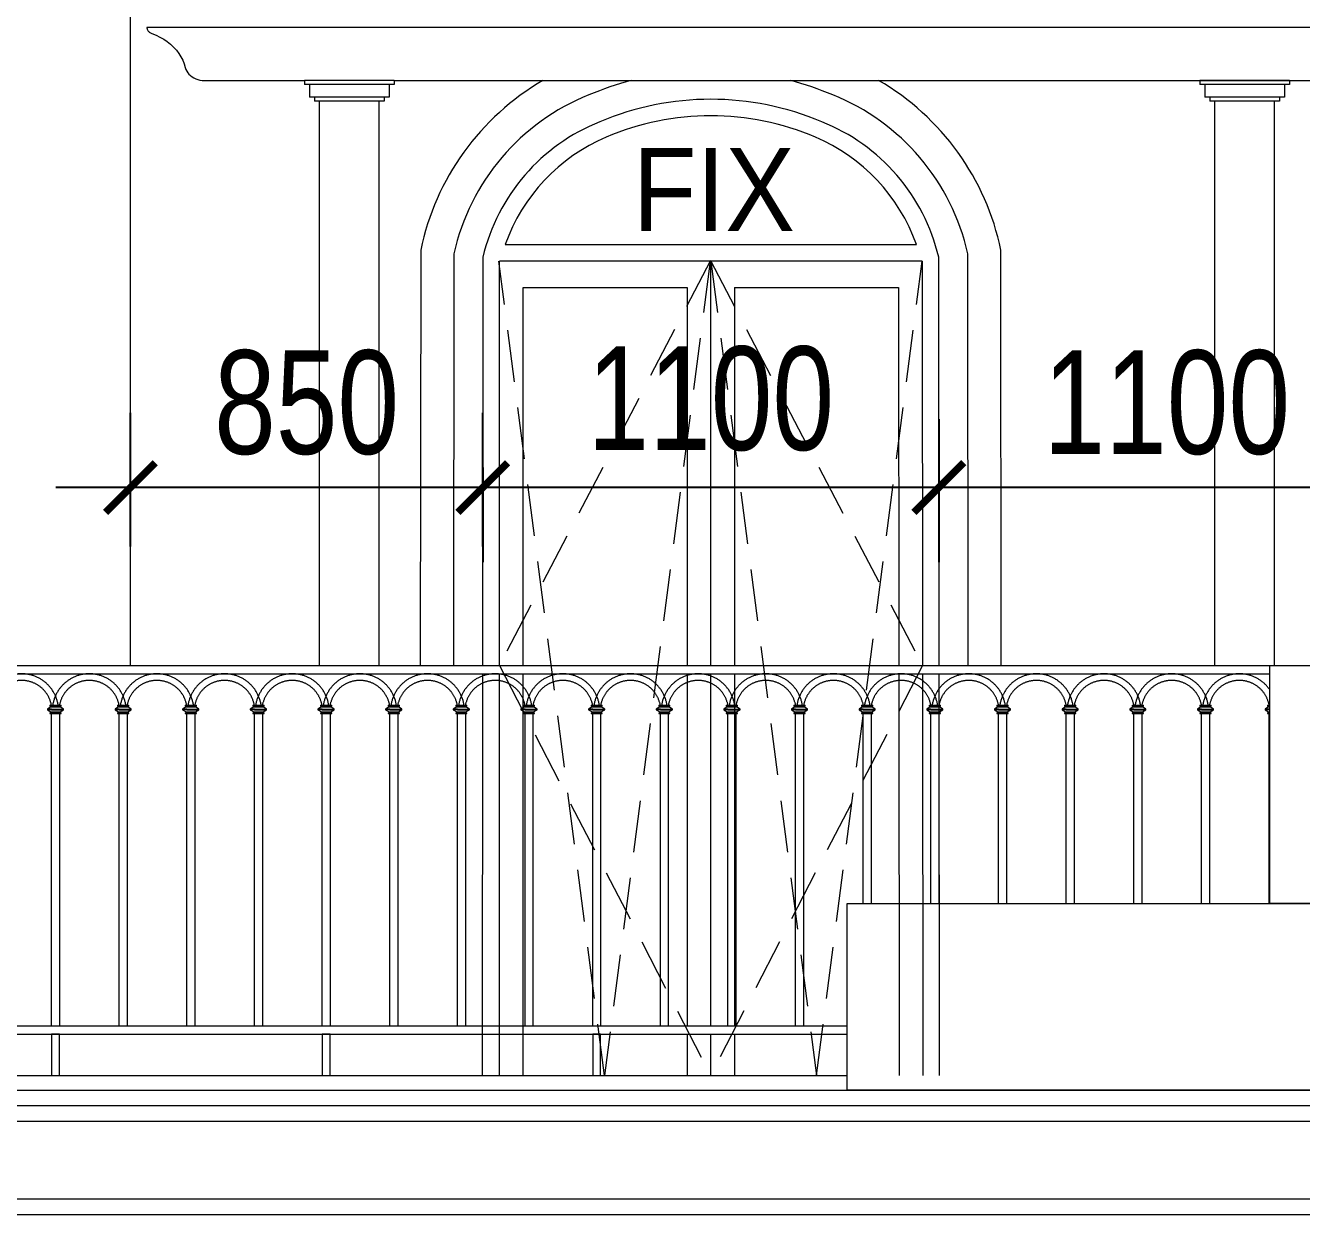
# Model space of a CAD drawing. Header units: millimetres. Extents: x -78046 to 260989, y -99288 to 158505.
# Drawn here: x 189535 to 192613, y 147047 to 149914 of the extents above; entities that cross this region are included whole.
import ezdxf
from ezdxf.xclip import XClip

# ---------------------------------------------------------------- set-up
doc = ezdxf.new("R2010")
doc.units = ezdxf.units.MM
doc.header["$LTSCALE"] = 100
doc.header["$XCLIPFRAME"] = 0
doc.header["$PDMODE"] = 98
doc.linetypes.add('HIDDEN', pattern=[0.375, 0.25, -0.125])
doc.layers.get('Defpoints').update_dxf_attribs({"lineweight": 13})
for name, color, linetype, lineweight in [('-DOOR', 137, 'Continuous', 9), ('-HATCH', 8, 'Continuous', 5), ('-HIDE', 3, 'HIDDEN', 13), ('-LINE1', 7, 'Continuous', 18), ('-LINE2', 252, 'Continuous', 9), ('-TEXT', 7, 'Continuous', 15)]:
    doc.layers.add(name, color=color, linetype=linetype, lineweight=lineweight)
doc.styles.add('AVANH', font='VHAVAN_2.TTF', dxfattribs={"width": 0.8})
doc.styles.add('X-5M-DH-TUM1$0$AVANTH', font='arial.ttf', dxfattribs={"width": 0.9})
doc.dimstyles.new('C_100A3', dxfattribs={"dimscale": 100, "dimtxt": 2.5, "dimasz": 1.2, "dimexe": 1.8, "dimexo": 0, "dimgap": 0.75, "dimtad": 1, "dimdec": 0, "dimzin": 0, "dimdsep": 46, "dimtxsty": 'AVANH', "dimblk": 'ARCHTICK', "dimcen": 0, "dimdle": 1.8, "dimclrd": 256, "dimclre": 256, "dimclrt": 7, "dimadec": 0, "dimazin": 0, "dimtfac": 0.0001, "dimtdec": 0, "dimtix": 1, "dimtmove": 2, "dimatfit": 3, "dimldrblk": 'ARCHTICK', "dimfxl": 1.8, "dimtolj": 1, "dimtzin": 0, "dimarcsym": 0})

# ---------------------------------------------------------------- blocks, each defined once
blk = doc.blocks.new('lancan')
for p, q in [((-1.1, 988.8), (6547.2, 988.8)), ((-1.1, 968.8), (6547.2, 968.8)), ((1954.4, 893), (1954.4, 891)), ((1954.4, 893), (1958.4, 893)), ((1958.4, 893), (1977.6, 893)), ((1977.6, 893), (1981.6, 893)), ((1981.6, 891), (1981.6, 893)), ((2117.6, 893), (2117.6, 891)), ((2117.6, 893), (2121.6, 893)), ((2121.6, 893), (2140.8, 893)), ((2140.8, 893), (2144.8, 893)), ((2144.8, 891), (2144.8, 893)), ((2280.8, 893), (2280.8, 891)), ((2280.8, 893), (2284.8, 893)), ((2284.8, 893), (2304, 893)), ((2304, 893), (2308, 893)), ((2308, 891), (2308, 893)), ((2444, 893), (2444, 891)), ((2444, 893), (2448, 893)), ((2448, 893), (2467.2, 893)), ((2467.2, 893), (2471.2, 893)), ((2471.2, 891), (2471.2, 893)), ((2607.2, 893), (2607.2, 891)), ((2607.2, 893), (2611.2, 893)), ((2611.2, 893), (2630.4, 893)), ((2630.4, 893), (2634.4, 893)), ((2634.4, 891), (2634.4, 893)), ((2770.4, 893), (2770.4, 891)), ((2770.4, 893), (2774.4, 893)), ((2774.4, 893), (2793.6, 893)), ((2793.6, 893), (2797.6, 893)), ((2797.6, 891), (2797.6, 893)), ((2933.6, 893), (2933.6, 891)), ((2933.6, 893), (2937.6, 893)), ((2937.6, 893), (2956.8, 893)), ((2956.8, 893), (2960.8, 893)), ((2960.8, 891), (2960.8, 893)), ((3096.8, 893), (3096.8, 891)), ((3096.8, 893), (3100.8, 893)), ((3100.8, 893), (3120, 893)), ((3120, 893), (3124, 893)), ((3124, 891), (3124, 893)), ((3260, 893), (3260, 891)), ((3260, 893), (3264, 893)), ((3264, 893), (3283.2, 893)), ((3283.2, 893), (3287.2, 893)), ((3287.2, 891), (3287.2, 893)), ((3423.2, 893), (3423.2, 891)), ((3423.2, 893), (3427.2, 893)), ((3427.2, 893), (3446.4, 893)), ((3446.4, 893), (3450.4, 893)), ((3450.4, 891), (3450.4, 893)), ((3586.4, 893), (3586.4, 891)), ((3586.4, 893), (3590.4, 893)), ((3590.4, 893), (3609.6, 893)), ((3609.6, 893), (3613.6, 893)), ((3613.6, 891), (3613.6, 893)), ((3749.6, 893), (3749.6, 891)), ((3749.6, 893), (3753.6, 893)), ((3753.6, 893), (3772.8, 893)), ((3772.8, 893), (3776.8, 893)), ((3776.8, 891), (3776.8, 893)), ((3912.8, 893), (3912.8, 891)), ((3912.8, 893), (3916.8, 893)), ((3916.8, 893), (3936, 893)), ((3936, 893), (3940, 893)), ((3940, 891), (3940, 893)), ((4076, 893), (4076, 891)), ((4076, 893), (4080, 893)), ((4080, 893), (4099.2, 893)), ((4099.2, 893), (4103.2, 893)), ((4103.2, 891), (4103.2, 893)), ((4239.2, 893), (4239.2, 891)), ((4239.2, 893), (4243.2, 893)), ((4243.2, 893), (4262.4, 893)), ((4262.4, 893), (4266.4, 893)), ((4266.4, 891), (4266.4, 893)), ((4402.4, 893), (4402.4, 891)), ((4402.4, 893), (4406.4, 893)), ((4406.4, 893), (4425.6, 893)), ((4425.6, 893), (4429.5, 893)), ((4429.5, 891), (4429.5, 893)), ((4565.6, 893), (4565.6, 891)), ((4565.6, 893), (4569.6, 893)), ((4569.6, 893), (4588.8, 893)), ((4588.8, 893), (4592.7, 893)), ((4592.7, 891), (4592.7, 893)), ((4728.8, 893), (4728.8, 891)), ((4728.8, 893), (4732.8, 893)), ((4732.8, 893), (4752, 893)), ((4752, 893), (4755.9, 893)), ((4755.9, 891), (4755.9, 893)), ((4892, 893), (4892, 891)), ((4892, 893), (4896, 893)), ((4896, 893), (4915.2, 893)), ((1956.8, 889), (1948.5, 884)), ((1948.5, 884), (1948.5, 882)), ((1958.4, 884), (1948.5, 884)), ((1948.5, 882), (1956.8, 876.9)), ((1958.4, 882), (1948.5, 882)), ((1954.4, 891), (1956.8, 891)), ((1954.4, 874.9), (1954.4, 872.9)), ((1954.4, 874.9), (1956.8, 874.9)), ((1954.4, 872.9), (1958.4, 872.9)), ((1956.8, 891), (1956.8, 889)), ((1956.8, 891), (1958.4, 891)), ((1956.8, 889), (1979.2, 889)), ((1956.8, 876.9), (1956.8, 874.9)), ((1956.8, 876.9), (1979.2, 876.9)), ((1956.8, 874.9), (1958.4, 874.9)), ((1977.6, 891), (1958.4, 891)), ((1958.4, 882), (1958.4, 884)), ((1958.4, 884), (1977.6, 884)), ((1958.4, 882), (1977.6, 882)), ((1977.6, 874.9), (1958.4, 874.9)), ((1958.4, 120), (1958.4, 872.9)), ((1958.4, 872.9), (1977.6, 872.9)), ((1977.6, 891), (1979.2, 891)), ((1977.6, 884), (1977.6, 882)), ((1977.6, 884), (1987.4, 884)), ((1977.6, 882), (1987.4, 882)), ((1977.6, 874.9), (1979.2, 874.9)), ((1977.6, 872.9), (1977.6, 120)), ((1977.6, 872.9), (1981.6, 872.9)), ((1979.2, 889), (1979.2, 891)), ((1979.2, 891), (1981.6, 891)), ((1987.4, 884), (1979.2, 889)), ((1979.2, 876.9), (1987.4, 882)), ((1979.2, 874.9), (1979.2, 876.9)), ((1979.2, 874.9), (1981.6, 874.9)), ((1981.6, 872.9), (1981.6, 874.9)), ((1987.4, 882), (1987.4, 884)), ((2120, 889), (2111.7, 884)), ((2111.7, 884), (2111.7, 882)), ((2121.6, 884), (2111.7, 884)), ((2111.7, 882), (2120, 876.9)), ((2121.6, 882), (2111.7, 882)), ((2117.6, 891), (2120, 891)), ((2117.6, 874.9), (2117.6, 872.9)), ((2117.6, 874.9), (2120, 874.9)), ((2117.6, 872.9), (2121.6, 872.9)), ((2120, 891), (2120, 889)), ((2120, 891), (2121.6, 891)), ((2120, 889), (2142.4, 889)), ((2120, 876.9), (2120, 874.9)), ((2120, 876.9), (2142.4, 876.9)), ((2120, 874.9), (2121.6, 874.9)), ((2140.8, 891), (2121.6, 891)), ((2121.6, 882), (2121.6, 884)), ((2121.6, 884), (2140.8, 884)), ((2121.6, 882), (2140.8, 882)), ((2140.8, 874.9), (2121.6, 874.9)), ((2121.6, 120), (2121.6, 872.9)), ((2121.6, 872.9), (2140.8, 872.9)), ((2140.8, 891), (2142.4, 891)), ((2140.8, 884), (2140.8, 882)), ((2140.8, 884), (2150.6, 884)), ((2140.8, 882), (2150.6, 882)), ((2140.8, 874.9), (2142.4, 874.9)), ((2140.8, 872.9), (2140.8, 120)), ((2140.8, 872.9), (2144.8, 872.9)), ((2142.4, 889), (2142.4, 891)), ((2142.4, 891), (2144.8, 891)), ((2150.6, 884), (2142.4, 889)), ((2142.4, 876.9), (2150.6, 882)), ((2142.4, 874.9), (2142.4, 876.9)), ((2142.4, 874.9), (2144.8, 874.9)), ((2144.8, 872.9), (2144.8, 874.9)), ((2150.6, 882), (2150.6, 884)), ((2283.2, 889), (2274.9, 884)), ((2274.9, 884), (2274.9, 882)), ((2284.8, 884), (2274.9, 884)), ((2274.9, 882), (2283.2, 876.9)), ((2284.8, 882), (2274.9, 882)), ((2280.8, 891), (2283.2, 891)), ((2280.8, 874.9), (2280.8, 872.9)), ((2280.8, 874.9), (2283.2, 874.9)), ((2280.8, 872.9), (2284.8, 872.9)), ((2283.2, 891), (2283.2, 889)), ((2283.2, 891), (2284.8, 891)), ((2283.2, 889), (2305.6, 889)), ((2283.2, 876.9), (2283.2, 874.9)), ((2283.2, 876.9), (2305.6, 876.9)), ((2283.2, 874.9), (2284.8, 874.9)), ((2304, 891), (2284.8, 891)), ((2284.8, 882), (2284.8, 884)), ((2284.8, 884), (2304, 884)), ((2284.8, 882), (2304, 882)), ((2304, 874.9), (2284.8, 874.9)), ((2284.8, 120), (2284.8, 872.9)), ((2284.8, 872.9), (2304, 872.9)), ((2304, 891), (2305.6, 891)), ((2304, 884), (2304, 882)), ((2304, 884), (2313.8, 884)), ((2304, 882), (2313.8, 882)), ((2304, 874.9), (2305.6, 874.9)), ((2304, 872.9), (2304, 120)), ((2304, 872.9), (2308, 872.9)), ((2305.6, 889), (2305.6, 891)), ((2305.6, 891), (2308, 891)), ((2313.8, 884), (2305.6, 889)), ((2305.6, 876.9), (2313.8, 882)), ((2305.6, 874.9), (2305.6, 876.9)), ((2305.6, 874.9), (2308, 874.9)), ((2308, 872.9), (2308, 874.9)), ((2313.8, 882), (2313.8, 884)), ((2446.4, 889), (2438.1, 884)), ((2438.1, 884), (2438.1, 882)), ((2448, 884), (2438.1, 884)), ((2438.1, 882), (2446.4, 876.9)), ((2448, 882), (2438.1, 882)), ((2444, 891), (2446.4, 891)), ((2444, 874.9), (2444, 872.9)), ((2444, 874.9), (2446.4, 874.9)), ((2444, 872.9), (2448, 872.9)), ((2446.4, 891), (2446.4, 889)), ((2446.4, 891), (2448, 891)), ((2446.4, 889), (2468.8, 889)), ((2446.4, 876.9), (2446.4, 874.9)), ((2446.4, 876.9), (2468.8, 876.9)), ((2446.4, 874.9), (2448, 874.9)), ((2467.2, 891), (2448, 891)), ((2448, 882), (2448, 884)), ((2448, 884), (2467.2, 884)), ((2448, 882), (2467.2, 882)), ((2467.2, 874.9), (2448, 874.9)), ((2448, 120), (2448, 872.9)), ((2448, 872.9), (2467.2, 872.9)), ((2467.2, 891), (2468.8, 891)), ((2467.2, 884), (2467.2, 882)), ((2467.2, 884), (2477, 884)), ((2467.2, 882), (2477, 882)), ((2467.2, 874.9), (2468.8, 874.9)), ((2467.2, 872.9), (2467.2, 120)), ((2467.2, 872.9), (2471.2, 872.9)), ((2468.8, 889), (2468.8, 891)), ((2468.8, 891), (2471.2, 891)), ((2477, 884), (2468.8, 889)), ((2468.8, 876.9), (2477, 882)), ((2468.8, 874.9), (2468.8, 876.9)), ((2468.8, 874.9), (2471.2, 874.9)), ((2471.2, 872.9), (2471.2, 874.9)), ((2477, 882), (2477, 884)), ((2609.6, 889), (2601.3, 884)), ((2601.3, 884), (2601.3, 882)), ((2611.2, 884), (2601.3, 884)), ((2601.3, 882), (2609.6, 876.9)), ((2611.2, 882), (2601.3, 882)), ((2607.2, 891), (2609.6, 891)), ((2607.2, 874.9), (2607.2, 872.9)), ((2607.2, 874.9), (2609.6, 874.9)), ((2607.2, 872.9), (2611.2, 872.9)), ((2609.6, 891), (2609.6, 889)), ((2609.6, 891), (2611.2, 891)), ((2609.6, 889), (2632, 889)), ((2609.6, 876.9), (2609.6, 874.9)), ((2609.6, 876.9), (2632, 876.9)), ((2609.6, 874.9), (2611.2, 874.9)), ((2630.4, 891), (2611.2, 891)), ((2611.2, 882), (2611.2, 884)), ((2611.2, 884), (2630.4, 884)), ((2611.2, 882), (2630.4, 882)), ((2630.4, 874.9), (2611.2, 874.9)), ((2611.2, 120), (2611.2, 872.9)), ((2611.2, 872.9), (2630.4, 872.9)), ((2630.4, 891), (2632, 891)), ((2630.4, 884), (2630.4, 882)), ((2630.4, 884), (2640.2, 884)), ((2630.4, 882), (2640.2, 882)), ((2630.4, 874.9), (2632, 874.9)), ((2630.4, 872.9), (2630.4, 120)), ((2630.4, 872.9), (2634.4, 872.9)), ((2632, 889), (2632, 891)), ((2632, 891), (2634.4, 891)), ((2640.2, 884), (2632, 889)), ((2632, 876.9), (2640.2, 882)), ((2632, 874.9), (2632, 876.9)), ((2632, 874.9), (2634.4, 874.9)), ((2634.4, 872.9), (2634.4, 874.9)), ((2640.2, 882), (2640.2, 884)), ((2772.8, 889), (2764.5, 884)), ((2764.5, 884), (2764.5, 882)), ((2774.4, 884), (2764.5, 884)), ((2764.5, 882), (2772.8, 876.9)), ((2774.4, 882), (2764.5, 882)), ((2770.4, 891), (2772.8, 891)), ((2770.4, 874.9), (2770.4, 872.9)), ((2770.4, 874.9), (2772.8, 874.9)), ((2770.4, 872.9), (2774.4, 872.9)), ((2772.8, 891), (2772.8, 889)), ((2772.8, 891), (2774.4, 891)), ((2772.8, 889), (2795.2, 889)), ((2772.8, 876.9), (2772.8, 874.9)), ((2772.8, 876.9), (2795.2, 876.9)), ((2772.8, 874.9), (2774.4, 874.9)), ((2793.6, 891), (2774.4, 891)), ((2774.4, 882), (2774.4, 884)), ((2774.4, 884), (2793.6, 884)), ((2774.4, 882), (2793.6, 882)), ((2793.6, 874.9), (2774.4, 874.9)), ((2774.4, 120), (2774.4, 872.9)), ((2774.4, 872.9), (2793.6, 872.9)), ((2793.6, 891), (2795.2, 891)), ((2793.6, 884), (2793.6, 882)), ((2793.6, 884), (2803.4, 884)), ((2793.6, 882), (2803.4, 882)), ((2793.6, 874.9), (2795.2, 874.9)), ((2793.6, 872.9), (2793.6, 120)), ((2793.6, 872.9), (2797.6, 872.9)), ((2795.2, 889), (2795.2, 891)), ((2795.2, 891), (2797.6, 891)), ((2803.4, 884), (2795.2, 889)), ((2795.2, 876.9), (2803.4, 882)), ((2795.2, 874.9), (2795.2, 876.9)), ((2795.2, 874.9), (2797.6, 874.9)), ((2797.6, 872.9), (2797.6, 874.9)), ((2803.4, 882), (2803.4, 884)), ((2936, 889), (2927.7, 884)), ((2927.7, 884), (2927.7, 882)), ((2937.6, 884), (2927.7, 884)), ((2927.7, 882), (2936, 876.9)), ((2937.6, 882), (2927.7, 882)), ((2933.6, 891), (2936, 891)), ((2933.6, 874.9), (2933.6, 872.9)), ((2933.6, 874.9), (2936, 874.9)), ((2933.6, 872.9), (2937.6, 872.9)), ((2936, 891), (2936, 889)), ((2936, 891), (2937.6, 891)), ((2936, 889), (2958.4, 889)), ((2936, 876.9), (2936, 874.9)), ((2936, 876.9), (2958.4, 876.9)), ((2936, 874.9), (2937.6, 874.9)), ((2956.8, 891), (2937.6, 891)), ((2937.6, 882), (2937.6, 884)), ((2937.6, 884), (2956.8, 884)), ((2937.6, 882), (2956.8, 882)), ((2956.8, 874.9), (2937.6, 874.9)), ((2937.6, 120), (2937.6, 872.9)), ((2937.6, 872.9), (2956.8, 872.9)), ((2956.8, 891), (2958.4, 891)), ((2956.8, 884), (2956.8, 882)), ((2956.8, 884), (2966.6, 884)), ((2956.8, 882), (2966.6, 882)), ((2956.8, 874.9), (2958.4, 874.9)), ((2956.8, 872.9), (2956.8, 120)), ((2956.8, 872.9), (2960.8, 872.9)), ((2958.4, 889), (2958.4, 891)), ((2958.4, 891), (2960.8, 891)), ((2966.6, 884), (2958.4, 889)), ((2958.4, 876.9), (2966.6, 882)), ((2958.4, 874.9), (2958.4, 876.9)), ((2958.4, 874.9), (2960.8, 874.9)), ((2960.8, 872.9), (2960.8, 874.9)), ((2966.6, 882), (2966.6, 884)), ((3099.2, 889), (3090.9, 884)), ((3090.9, 884), (3090.9, 882)), ((3100.8, 884), (3090.9, 884)), ((3090.9, 882), (3099.2, 876.9)), ((3100.8, 882), (3090.9, 882)), ((3096.8, 891), (3099.2, 891)), ((3096.8, 874.9), (3096.8, 872.9)), ((3096.8, 874.9), (3099.2, 874.9)), ((3096.8, 872.9), (3100.8, 872.9)), ((3099.2, 891), (3099.2, 889)), ((3099.2, 891), (3100.8, 891)), ((3099.2, 889), (3121.6, 889)), ((3099.2, 876.9), (3099.2, 874.9)), ((3099.2, 876.9), (3121.6, 876.9)), ((3099.2, 874.9), (3100.8, 874.9)), ((3120, 891), (3100.8, 891)), ((3100.8, 882), (3100.8, 884)), ((3100.8, 884), (3120, 884)), ((3100.8, 882), (3120, 882)), ((3120, 874.9), (3100.8, 874.9)), ((3100.8, 120), (3100.8, 872.9)), ((3100.8, 872.9), (3120, 872.9)), ((3120, 891), (3121.6, 891)), ((3120, 884), (3120, 882)), ((3120, 884), (3129.8, 884)), ((3120, 882), (3129.8, 882)), ((3120, 874.9), (3121.6, 874.9)), ((3120, 872.9), (3120, 120)), ((3120, 872.9), (3124, 872.9)), ((3121.6, 889), (3121.6, 891)), ((3121.6, 891), (3124, 891)), ((3129.8, 884), (3121.6, 889)), ((3121.6, 876.9), (3129.8, 882)), ((3121.6, 874.9), (3121.6, 876.9)), ((3121.6, 874.9), (3124, 874.9)), ((3124, 872.9), (3124, 874.9)), ((3129.8, 882), (3129.8, 884)), ((3262.4, 889), (3254.1, 884)), ((3254.1, 884), (3254.1, 882)), ((3264, 884), (3254.1, 884)), ((3254.1, 882), (3262.4, 876.9)), ((3264, 882), (3254.1, 882)), ((3260, 891), (3262.4, 891)), ((3260, 874.9), (3260, 872.9)), ((3260, 874.9), (3262.4, 874.9)), ((3260, 872.9), (3264, 872.9)), ((3262.4, 891), (3262.4, 889)), ((3262.4, 891), (3264, 891)), ((3262.4, 889), (3284.8, 889)), ((3262.4, 876.9), (3262.4, 874.9)), ((3262.4, 876.9), (3284.8, 876.9)), ((3262.4, 874.9), (3264, 874.9)), ((3283.2, 891), (3264, 891)), ((3264, 882), (3264, 884)), ((3264, 884), (3283.2, 884)), ((3264, 882), (3283.2, 882)), ((3283.2, 874.9), (3264, 874.9)), ((3264, 120), (3264, 872.9)), ((3264, 872.9), (3283.2, 872.9)), ((3283.2, 891), (3284.8, 891)), ((3283.2, 884), (3283.2, 882)), ((3283.2, 884), (3293, 884)), ((3283.2, 882), (3293, 882)), ((3283.2, 874.9), (3284.8, 874.9)), ((3283.2, 872.9), (3283.2, 120)), ((3283.2, 872.9), (3287.2, 872.9)), ((3284.8, 889), (3284.8, 891)), ((3284.8, 891), (3287.2, 891)), ((3293, 884), (3284.8, 889)), ((3284.8, 876.9), (3293, 882)), ((3284.8, 874.9), (3284.8, 876.9)), ((3284.8, 874.9), (3287.2, 874.9)), ((3287.2, 872.9), (3287.2, 874.9)), ((3293, 882), (3293, 884)), ((3425.6, 889), (3417.3, 884)), ((3417.3, 884), (3417.3, 882)), ((3427.2, 884), (3417.3, 884)), ((3417.3, 882), (3425.6, 876.9)), ((3427.2, 882), (3417.3, 882)), ((3423.2, 891), (3425.6, 891)), ((3423.2, 874.9), (3423.2, 872.9)), ((3423.2, 874.9), (3425.6, 874.9)), ((3423.2, 872.9), (3427.2, 872.9)), ((3425.6, 891), (3425.6, 889)), ((3425.6, 891), (3427.2, 891)), ((3425.6, 889), (3448, 889)), ((3425.6, 876.9), (3425.6, 874.9)), ((3425.6, 876.9), (3448, 876.9)), ((3425.6, 874.9), (3427.2, 874.9)), ((3446.4, 891), (3427.2, 891)), ((3427.2, 882), (3427.2, 884)), ((3427.2, 884), (3446.4, 884)), ((3427.2, 882), (3446.4, 882)), ((3446.4, 874.9), (3427.2, 874.9)), ((3427.2, 120), (3427.2, 872.9)), ((3427.2, 872.9), (3446.4, 872.9)), ((3446.4, 891), (3448, 891)), ((3446.4, 884), (3446.4, 882)), ((3446.4, 884), (3456.2, 884)), ((3446.4, 882), (3456.2, 882)), ((3446.4, 874.9), (3448, 874.9)), ((3446.4, 872.9), (3446.4, 120)), ((3446.4, 872.9), (3450.4, 872.9)), ((3448, 889), (3448, 891)), ((3448, 891), (3450.4, 891)), ((3456.2, 884), (3448, 889)), ((3448, 876.9), (3456.2, 882)), ((3448, 874.9), (3448, 876.9)), ((3448, 874.9), (3450.4, 874.9)), ((3450.4, 872.9), (3450.4, 874.9)), ((3456.2, 882), (3456.2, 884)), ((3588.8, 889), (3580.5, 884)), ((3580.5, 884), (3580.5, 882)), ((3590.4, 884), (3580.5, 884)), ((3580.5, 882), (3588.8, 876.9)), ((3590.4, 882), (3580.5, 882)), ((3586.4, 891), (3588.8, 891)), ((3586.4, 874.9), (3586.4, 872.9)), ((3586.4, 874.9), (3588.8, 874.9)), ((3586.4, 872.9), (3590.4, 872.9)), ((3588.8, 891), (3588.8, 889)), ((3588.8, 891), (3590.4, 891)), ((3588.8, 889), (3611.2, 889)), ((3588.8, 876.9), (3588.8, 874.9)), ((3588.8, 876.9), (3611.2, 876.9)), ((3588.8, 874.9), (3590.4, 874.9)), ((3609.6, 891), (3590.4, 891)), ((3590.4, 882), (3590.4, 884)), ((3590.4, 884), (3609.6, 884)), ((3590.4, 882), (3609.6, 882)), ((3609.6, 874.9), (3590.4, 874.9)), ((3590.4, 120), (3590.4, 872.9)), ((3590.4, 872.9), (3609.6, 872.9)), ((3609.6, 891), (3611.2, 891)), ((3609.6, 884), (3609.6, 882)), ((3609.6, 884), (3619.4, 884)), ((3609.6, 882), (3619.4, 882)), ((3609.6, 874.9), (3611.2, 874.9)), ((3609.6, 872.9), (3609.6, 120)), ((3609.6, 872.9), (3613.6, 872.9)), ((3611.2, 889), (3611.2, 891)), ((3611.2, 891), (3613.6, 891)), ((3619.4, 884), (3611.2, 889)), ((3611.2, 876.9), (3619.4, 882)), ((3611.2, 874.9), (3611.2, 876.9)), ((3611.2, 874.9), (3613.6, 874.9)), ((3613.6, 872.9), (3613.6, 874.9)), ((3619.4, 882), (3619.4, 884)), ((3752, 889), (3743.7, 884)), ((3743.7, 884), (3743.7, 882)), ((3753.6, 884), (3743.7, 884)), ((3743.7, 882), (3752, 876.9)), ((3753.6, 882), (3743.7, 882)), ((3749.6, 891), (3752, 891)), ((3749.6, 874.9), (3749.6, 872.9)), ((3749.6, 874.9), (3752, 874.9)), ((3749.6, 872.9), (3753.6, 872.9)), ((3752, 891), (3752, 889)), ((3752, 891), (3753.6, 891)), ((3752, 889), (3774.4, 889)), ((3752, 876.9), (3752, 874.9)), ((3752, 876.9), (3774.4, 876.9)), ((3752, 874.9), (3753.6, 874.9)), ((3772.8, 891), (3753.6, 891)), ((3753.6, 882), (3753.6, 884)), ((3753.6, 884), (3772.8, 884)), ((3753.6, 882), (3772.8, 882)), ((3772.8, 874.9), (3753.6, 874.9)), ((3753.6, 120), (3753.6, 872.9)), ((3753.6, 872.9), (3772.8, 872.9)), ((3772.8, 891), (3774.4, 891)), ((3772.8, 884), (3772.8, 882)), ((3772.8, 884), (3782.6, 884)), ((3772.8, 882), (3782.6, 882)), ((3772.8, 874.9), (3774.4, 874.9)), ((3772.8, 872.9), (3772.8, 120)), ((3772.8, 872.9), (3776.8, 872.9)), ((3774.4, 889), (3774.4, 891)), ((3774.4, 891), (3776.8, 891)), ((3782.6, 884), (3774.4, 889)), ((3774.4, 876.9), (3782.6, 882)), ((3774.4, 874.9), (3774.4, 876.9)), ((3774.4, 874.9), (3776.8, 874.9)), ((3776.8, 872.9), (3776.8, 874.9)), ((3782.6, 882), (3782.6, 884)), ((3915.2, 889), (3906.9, 884)), ((3906.9, 884), (3906.9, 882)), ((3916.8, 884), (3906.9, 884)), ((3906.9, 882), (3915.2, 876.9)), ((3916.8, 882), (3906.9, 882)), ((3912.8, 891), (3915.2, 891)), ((3912.8, 874.9), (3912.8, 872.9)), ((3912.8, 874.9), (3915.2, 874.9)), ((3912.8, 872.9), (3916.8, 872.9)), ((3915.2, 891), (3915.2, 889)), ((3915.2, 891), (3916.8, 891)), ((3915.2, 889), (3937.6, 889)), ((3915.2, 876.9), (3915.2, 874.9)), ((3915.2, 876.9), (3937.6, 876.9)), ((3915.2, 874.9), (3916.8, 874.9)), ((3936, 891), (3916.8, 891)), ((3916.8, 882), (3916.8, 884)), ((3916.8, 884), (3936, 884)), ((3916.8, 882), (3936, 882)), ((3936, 874.9), (3916.8, 874.9)), ((3916.8, 120), (3916.8, 872.9)), ((3916.8, 872.9), (3936, 872.9)), ((3936, 891), (3937.6, 891)), ((3936, 884), (3936, 882)), ((3936, 884), (3945.8, 884)), ((3936, 882), (3945.8, 882)), ((3936, 874.9), (3937.6, 874.9)), ((3936, 872.9), (3936, 120)), ((3936, 872.9), (3940, 872.9)), ((3937.6, 889), (3937.6, 891)), ((3937.6, 891), (3940, 891)), ((3945.8, 884), (3937.6, 889)), ((3937.6, 876.9), (3945.8, 882)), ((3937.6, 874.9), (3937.6, 876.9)), ((3937.6, 874.9), (3940, 874.9)), ((3940, 872.9), (3940, 874.9)), ((3945.8, 882), (3945.8, 884)), ((4078.4, 889), (4070.1, 884)), ((4070.1, 884), (4070.1, 882)), ((4080, 884), (4070.1, 884)), ((4070.1, 882), (4078.4, 876.9)), ((4080, 882), (4070.1, 882)), ((4076, 891), (4078.4, 891)), ((4076, 874.9), (4076, 872.9)), ((4076, 874.9), (4078.4, 874.9)), ((4076, 872.9), (4080, 872.9)), ((4078.4, 891), (4078.4, 889)), ((4078.4, 891), (4080, 891)), ((4078.4, 889), (4100.8, 889)), ((4078.4, 876.9), (4078.4, 874.9)), ((4078.4, 876.9), (4100.8, 876.9)), ((4078.4, 874.9), (4080, 874.9)), ((4099.2, 891), (4080, 891)), ((4080, 882), (4080, 884)), ((4080, 884), (4099.2, 884)), ((4080, 882), (4099.2, 882)), ((4099.2, 874.9), (4080, 874.9)), ((4080, 120), (4080, 872.9)), ((4080, 872.9), (4099.2, 872.9)), ((4099.2, 891), (4100.8, 891)), ((4099.2, 884), (4099.2, 882)), ((4099.2, 884), (4109, 884)), ((4099.2, 882), (4109, 882)), ((4099.2, 874.9), (4100.8, 874.9)), ((4099.2, 872.9), (4099.2, 120)), ((4099.2, 872.9), (4103.2, 872.9)), ((4100.8, 889), (4100.8, 891)), ((4100.8, 891), (4103.2, 891)), ((4109, 884), (4100.8, 889)), ((4100.8, 876.9), (4109, 882)), ((4100.8, 874.9), (4100.8, 876.9)), ((4100.8, 874.9), (4103.2, 874.9)), ((4103.2, 872.9), (4103.2, 874.9)), ((4109, 882), (4109, 884)), ((4241.6, 889), (4233.3, 884)), ((4233.3, 884), (4233.3, 882)), ((4243.2, 884), (4233.3, 884)), ((4233.3, 882), (4241.6, 876.9)), ((4243.2, 882), (4233.3, 882)), ((4239.2, 891), (4241.6, 891)), ((4239.2, 874.9), (4239.2, 872.9)), ((4239.2, 874.9), (4241.6, 874.9)), ((4239.2, 872.9), (4243.2, 872.9)), ((4241.6, 891), (4241.6, 889)), ((4241.6, 891), (4243.2, 891)), ((4241.6, 889), (4264, 889)), ((4241.6, 876.9), (4241.6, 874.9)), ((4241.6, 876.9), (4264, 876.9)), ((4241.6, 874.9), (4243.2, 874.9)), ((4262.4, 891), (4243.2, 891)), ((4243.2, 882), (4243.2, 884)), ((4243.2, 884), (4262.4, 884)), ((4243.2, 882), (4262.4, 882)), ((4262.4, 874.9), (4243.2, 874.9)), ((4243.2, 120), (4243.2, 872.9)), ((4243.2, 872.9), (4262.4, 872.9)), ((4262.4, 891), (4264, 891)), ((4262.4, 884), (4262.4, 882)), ((4262.4, 884), (4272.2, 884)), ((4262.4, 882), (4272.2, 882)), ((4262.4, 874.9), (4264, 874.9)), ((4262.4, 872.9), (4262.4, 120)), ((4262.4, 872.9), (4266.4, 872.9)), ((4264, 889), (4264, 891)), ((4264, 891), (4266.4, 891)), ((4272.2, 884), (4264, 889)), ((4264, 876.9), (4272.2, 882)), ((4264, 874.9), (4264, 876.9)), ((4264, 874.9), (4266.4, 874.9)), ((4266.4, 872.9), (4266.4, 874.9)), ((4272.2, 882), (4272.2, 884)), ((4404.8, 889), (4396.5, 884)), ((4396.5, 884), (4396.5, 882)), ((4406.4, 884), (4396.5, 884)), ((4396.5, 882), (4404.8, 876.9)), ((4406.4, 882), (4396.5, 882)), ((4402.4, 891), (4404.8, 891)), ((4402.4, 874.9), (4402.4, 872.9)), ((4402.4, 874.9), (4404.8, 874.9)), ((4402.4, 872.9), (4406.4, 872.9)), ((4404.8, 891), (4404.8, 889)), ((4404.8, 891), (4406.4, 891)), ((4404.8, 889), (4427.1, 889)), ((4404.8, 876.9), (4404.8, 874.9)), ((4404.8, 876.9), (4427.1, 876.9)), ((4404.8, 874.9), (4406.4, 874.9)), ((4425.6, 891), (4406.4, 891)), ((4406.4, 882), (4406.4, 884)), ((4406.4, 884), (4425.6, 884)), ((4406.4, 882), (4425.6, 882)), ((4425.6, 874.9), (4406.4, 874.9)), ((4406.4, 120), (4406.4, 872.9)), ((4406.4, 872.9), (4425.6, 872.9)), ((4425.6, 891), (4427.1, 891)), ((4425.6, 884), (4425.6, 882)), ((4425.6, 884), (4435.4, 884)), ((4425.6, 882), (4435.4, 882)), ((4425.6, 874.9), (4427.1, 874.9)), ((4425.6, 872.9), (4425.6, 120)), ((4425.6, 872.9), (4429.5, 872.9)), ((4427.1, 889), (4427.1, 891)), ((4427.1, 891), (4429.5, 891)), ((4435.4, 884), (4427.1, 889)), ((4427.1, 876.9), (4435.4, 882)), ((4427.1, 874.9), (4427.1, 876.9)), ((4427.1, 874.9), (4429.5, 874.9)), ((4429.5, 872.9), (4429.5, 874.9)), ((4435.4, 882), (4435.4, 884)), ((4568, 889), (4559.7, 884)), ((4559.7, 884), (4559.7, 882)), ((4569.6, 884), (4559.7, 884)), ((4559.7, 882), (4568, 876.9)), ((4569.6, 882), (4559.7, 882)), ((4565.6, 891), (4568, 891)), ((4565.6, 874.9), (4565.6, 872.9)), ((4565.6, 874.9), (4568, 874.9)), ((4565.6, 872.9), (4569.6, 872.9)), ((4568, 891), (4568, 889)), ((4568, 891), (4569.6, 891)), ((4568, 889), (4590.3, 889)), ((4568, 876.9), (4568, 874.9)), ((4568, 876.9), (4590.3, 876.9)), ((4568, 874.9), (4569.6, 874.9)), ((4588.8, 891), (4569.6, 891)), ((4569.6, 882), (4569.6, 884)), ((4569.6, 884), (4588.8, 884)), ((4569.6, 882), (4588.8, 882)), ((4588.8, 874.9), (4569.6, 874.9)), ((4569.6, 120), (4569.6, 872.9)), ((4569.6, 872.9), (4588.8, 872.9)), ((4588.8, 891), (4590.3, 891)), ((4588.8, 884), (4588.8, 882)), ((4588.8, 884), (4598.6, 884)), ((4588.8, 882), (4598.6, 882)), ((4588.8, 874.9), (4590.3, 874.9)), ((4588.8, 872.9), (4588.8, 120)), ((4588.8, 872.9), (4592.7, 872.9)), ((4590.3, 889), (4590.3, 891)), ((4590.3, 891), (4592.7, 891)), ((4598.6, 884), (4590.3, 889)), ((4590.3, 876.9), (4598.6, 882)), ((4590.3, 874.9), (4590.3, 876.9)), ((4590.3, 874.9), (4592.7, 874.9)), ((4592.7, 872.9), (4592.7, 874.9)), ((4598.6, 882), (4598.6, 884)), ((4731.2, 889), (4722.9, 884)), ((4722.9, 884), (4722.9, 882)), ((4732.8, 884), (4722.9, 884)), ((4722.9, 882), (4731.2, 876.9)), ((4732.8, 882), (4722.9, 882)), ((4728.8, 891), (4731.2, 891)), ((4728.8, 874.9), (4728.8, 872.9)), ((4728.8, 874.9), (4731.2, 874.9)), ((4728.8, 872.9), (4732.8, 872.9)), ((4731.2, 891), (4731.2, 889)), ((4731.2, 891), (4732.8, 891)), ((4731.2, 889), (4753.5, 889)), ((4731.2, 876.9), (4731.2, 874.9)), ((4731.2, 876.9), (4753.5, 876.9)), ((4731.2, 874.9), (4732.8, 874.9)), ((4752, 891), (4732.8, 891)), ((4732.8, 882), (4732.8, 884)), ((4732.8, 884), (4752, 884)), ((4732.8, 882), (4752, 882)), ((4752, 874.9), (4732.8, 874.9)), ((4732.8, 120), (4732.8, 872.9)), ((4732.8, 872.9), (4752, 872.9)), ((4752, 891), (4753.5, 891)), ((4752, 884), (4752, 882)), ((4752, 884), (4761.8, 884)), ((4752, 882), (4761.8, 882)), ((4752, 874.9), (4753.5, 874.9)), ((4752, 872.9), (4752, 120)), ((4752, 872.9), (4755.9, 872.9)), ((4753.5, 889), (4753.5, 891)), ((4753.5, 891), (4755.9, 891)), ((4761.8, 884), (4753.5, 889)), ((4753.5, 876.9), (4761.8, 882)), ((4753.5, 874.9), (4753.5, 876.9)), ((4753.5, 874.9), (4755.9, 874.9)), ((4755.9, 872.9), (4755.9, 874.9)), ((4761.8, 882), (4761.8, 884)), ((4894.4, 889), (4886.1, 884)), ((4886.1, 884), (4886.1, 882)), ((4896, 884), (4886.1, 884)), ((4886.1, 882), (4894.4, 876.9)), ((4896, 882), (4886.1, 882)), ((4892, 891), (4894.4, 891)), ((4892, 874.9), (4892, 872.9)), ((4892, 874.9), (4894.4, 874.9)), ((4892, 872.9), (4896, 872.9)), ((4894.4, 891), (4894.4, 889)), ((4894.4, 891), (4896, 891)), ((4894.4, 889), (4916.7, 889)), ((4894.4, 876.9), (4894.4, 874.9)), ((4894.4, 876.9), (4916.7, 876.9)), ((4894.4, 874.9), (4896, 874.9)), ((4915.2, 891), (4896, 891)), ((4896, 882), (4896, 884)), ((4896, 884), (4915.2, 884)), ((4896, 882), (4915.2, 882)), ((4915.2, 874.9), (4896, 874.9)), ((4896, 120), (4896, 872.9)), ((4896, 872.9), (4915.2, 872.9)), ((-1.1, 120), (6547.2, 120)), ((-1.1, 100), (6547.2, 100)), ((-1.1, 0), (6547.2, 0))]:
    blk.add_line(p, q)
for points in [[(1977.6, 100), (1958.4, 100), (1958.4, 0), (1977.6, 0)], [(2630.4, 100), (2611.2, 100), (2611.2, 0), (2630.4, 0)], [(3283.2, 100), (3264, 100), (3264, 0), (3283.2, 0)]]:
    blk.add_lwpolyline(points, close=True)
for centre, radius, start, end in [((1886.4, 879.8), 89.2, 8.5304, 171.4696), ((2049.6, 879.8), 89.2, 8.5304, 171.4696), ((2212.8, 879.8), 89.2, 8.5304, 171.4696), ((2376, 879.8), 89.2, 8.5304, 171.4696), ((2539.2, 879.8), 89.2, 8.5304, 171.4696), ((2702.4, 879.8), 89.2, 8.5304, 171.4696), ((2865.6, 879.8), 89.2, 8.5304, 171.4696), ((3028.8, 879.8), 89.2, 8.5304, 171.4696), ((3192, 879.8), 89.2, 8.5304, 171.4696), ((3355.2, 879.8), 89.2, 8.5304, 171.4696), ((3518.4, 879.8), 89.2, 8.5304, 171.4696), ((3681.6, 879.8), 89.2, 8.5304, 171.4696), ((3844.8, 879.8), 89.2, 8.5304, 171.4696), ((4008, 879.8), 89.2, 8.5304, 171.4696), ((4171.2, 879.8), 89.2, 8.5304, 171.4696), ((4334.4, 879.8), 89.2, 8.5304, 171.4696), ((4497.6, 879.8), 89.2, 8.5304, 171.4696), ((4660.8, 879.8), 89.2, 8.5304, 171.4696), ((4824, 879.8), 89.2, 8.5304, 171.4696), ((1886.4, 879.8), 73.2, 10.4137, 169.5863), ((2049.6, 879.8), 73.2, 10.4137, 169.5863), ((2212.8, 879.8), 73.2, 10.4137, 169.5863), ((2376, 879.8), 73.2, 10.4137, 169.5863), ((2539.2, 879.8), 73.2, 10.4137, 169.5863), ((2702.4, 879.8), 73.2, 10.4137, 169.5863), ((2865.6, 879.8), 73.2, 10.4137, 169.5863), ((3028.8, 879.8), 73.2, 10.4137, 169.5863), ((3192, 879.8), 73.2, 10.4137, 169.5863), ((3355.2, 879.8), 73.2, 10.4137, 169.5863), ((3518.4, 879.8), 73.2, 10.4137, 169.5863), ((3681.6, 879.8), 73.2, 10.4137, 169.5863), ((3844.8, 879.8), 73.2, 10.4137, 169.5863), ((4008, 879.8), 73.2, 10.4137, 169.5863), ((4171.2, 879.8), 73.2, 10.4137, 169.5863), ((4334.4, 879.8), 73.2, 10.4137, 169.5863), ((4497.6, 879.8), 73.2, 10.4137, 169.5863), ((4660.8, 879.8), 73.2, 10.4137, 169.5863), ((4824, 879.8), 73.2, 10.4137, 169.5863)]:
    blk.add_arc(centre, radius, start, end)
blk = doc.blocks.new('_ARCHTICK')
at = {"const_width": 0.15}
blk.add_lwpolyline([(-0.5, -0.5), (0.5, 0.5)], dxfattribs=at)
blk = doc.blocks.new('*D311')
at = {"layer": 'Defpoints', "lineweight": -2, "transparency": 16777216}
for p, q in [((191738.6, 148965), (191738.6, 148620)), ((190638.4, 148848.7), (190638.4, 148620)), ((191918.6, 148800), (190458.4, 148800))]:
    blk.add_line(p, q, dxfattribs=at)
at = {"layer": 'Defpoints', "color": 0, "transparency": 16777216}
for p in [(191738.6, 148965), (190638.4, 148848.7), (190638.4, 148800)]:
    blk.add_point(p, dxfattribs=at)
at = {"layer": 'Defpoints', "lineweight": -2, "transparency": 16777216, "xscale": 120, "yscale": 120, "zscale": 120, "rotation": 180}
blk.add_blockref('_ARCHTICK', (190638.4, 148800), dxfattribs=at)
at = {"layer": 'Defpoints', "lineweight": -2, "transparency": 16777216, "xscale": 120, "yscale": 120, "zscale": 120}
blk.add_blockref('_ARCHTICK', (191738.6, 148800), dxfattribs=at)
at = {"layer": 'Defpoints', "color": 7, "transparency": 16777216, "insert": (191188.5, 149013.7), "char_height": 250, "attachment_point": 5, "style": 'AVANH'}
blk.add_mtext('\\A1;1100', dxfattribs=at)
blk = doc.blocks.new('*D288')
at = {"layer": 'Defpoints', "lineweight": -2, "transparency": 16777216}
for p, q in [((192838.5, 148696.3), (192838.5, 148980)), ((191738.6, 148965), (191738.6, 148620)), ((193018.5, 148800), (191558.6, 148800))]:
    blk.add_line(p, q, dxfattribs=at)
at = {"layer": 'Defpoints', "color": 0, "transparency": 16777216}
for p in [(191738.6, 148965), (191738.6, 148800), (192838.5, 148696.3)]:
    blk.add_point(p, dxfattribs=at)
at = {"layer": 'Defpoints', "lineweight": -2, "transparency": 16777216, "xscale": 120, "yscale": 120, "zscale": 120, "rotation": 180}
blk.add_blockref('_ARCHTICK', (191738.6, 148800), dxfattribs=at)
at = {"layer": 'Defpoints', "lineweight": -2, "transparency": 16777216, "xscale": 120, "yscale": 120, "zscale": 120}
blk.add_blockref('_ARCHTICK', (192838.5, 148800), dxfattribs=at)
at = {"layer": 'Defpoints', "color": 7, "transparency": 16777216, "insert": (192288.6, 149004.3), "char_height": 250, "attachment_point": 5, "style": 'AVANH'}
blk.add_mtext('\\A1;1100', dxfattribs=at)
blk = doc.blocks.new('*D289')
at = {"layer": 'Defpoints', "lineweight": -2, "transparency": 16777216}
for p, q in [((189788.5, 148658), (189788.5, 148980)), ((190638.4, 148658), (190638.4, 148980)), ((190818.4, 148800), (189608.5, 148800))]:
    blk.add_line(p, q, dxfattribs=at)
at = {"layer": 'Defpoints', "color": 0, "transparency": 16777216}
for p in [(189788.5, 148800), (189788.5, 148658), (190638.4, 148658)]:
    blk.add_point(p, dxfattribs=at)
at = {"layer": 'Defpoints', "lineweight": -2, "transparency": 16777216, "xscale": 120, "yscale": 120, "zscale": 120, "rotation": 180}
blk.add_blockref('_ARCHTICK', (189788.5, 148800), dxfattribs=at)
at = {"layer": 'Defpoints', "lineweight": -2, "transparency": 16777216, "xscale": 120, "yscale": 120, "zscale": 120}
blk.add_blockref('_ARCHTICK', (190638.4, 148800), dxfattribs=at)
at = {"layer": 'Defpoints', "color": 7, "transparency": 16777216, "insert": (190213.5, 149004.3), "char_height": 250, "attachment_point": 5, "style": 'AVANH'}
blk.add_mtext('\\A1;850', dxfattribs=at)

msp = doc.modelspace()

# ---------------------------------------------------------------- linework, layer by layer
at = {"layer": '-DOOR', "lineweight": 9}
for p, q in [((191698.4, 149346.4), (190678.6, 149346.4)), ((191188.6, 148370.6), (191188.6, 149346.4)), ((191131.3, 149282.6), (191131.3, 148370.6)), ((191245.8, 149282.6), (191245.8, 148370.6)), ((191131.3, 148350.6), (191131.3, 147501.7)), ((191188.6, 147501.7), (191188.6, 148350.6)), ((191245.8, 148350.6), (191245.8, 147501.7)), ((191131.3, 147481.7), (191131.3, 147381.7)), ((191188.6, 147381.7), (191188.6, 147481.7)), ((191245.8, 147481.7), (191245.8, 147381.7))]:
    msp.add_line(p, q, dxfattribs=at)
for points in [[(190997.2, 149781.9, 0.035783), (190894.5, 149747.1, 0.247746), (190568.7, 149363.8), (190567.8, 148370.7)], [(191809.3, 148370.7), (191808.4, 149363.8, 0.247746), (191482.7, 149747.1, 0.035783), (191379.9, 149781.9, 0.035783)]]:
    msp.add_lwpolyline(points, format="xyb", dxfattribs=at)
msp.add_lwpolyline([(191440.9, 149645.3, 0.202486), (190936.2, 149645.3, 0.208463), (190692.6, 149386.4), (191684.5, 149386.4, 0.208463)], format="xyb", close=True, dxfattribs=at)
for points in [[(190678.6, 148370.6), (190678.6, 149346.4)], [(191698.4, 149346.4), (191699.3, 148370.6)], [(190735.8, 148370.6), (190735.8, 149282.6), (191131.3, 149282.6)], [(191245.8, 149282.6), (191641.3, 149282.6), (191642, 148370.6)], [(190678.6, 147381.7), (190678.6, 148350.6)], [(190735.8, 147381.7), (190735.8, 148350.6)], [(191642.1, 148350.6), (191642.9, 147381.7)], [(191699.3, 148350.6), (191700.2, 147381.7)]]:
    msp.add_lwpolyline(points, dxfattribs=at)
at = {"layer": '-HIDE', "ltscale": 5}
for points in [[(191187.9, 149347.5), (190678.6, 148370.6), (191187.9, 147382.8)], [(191187.9, 149347.5), (191699.3, 148370.6), (191187.9, 147382.8)], [(191187.3, 149346.4), (190932.3, 147381.8), (190677.4, 149346.4)], [(191188.6, 149346.4), (191443.5, 147381.8), (191698.4, 149346.4)]]:
    msp.add_lwpolyline(points, dxfattribs=at)
at = {"layer": '-LINE1', "color": 0, "lineweight": 20}
for p, q in [((189788.5, 148370.6), (189788.5, 150046.8)), ((189827.9, 149909.9), (189828.1, 149908.3)), ((192799.1, 149909.9), (189827.9, 149909.9)), ((189828.1, 149908.3), (189828.5, 149906.8)), ((189828.5, 149906.8), (189829, 149905.3)), ((189829, 149905.3), (189829.7, 149903.8)), ((189829.7, 149903.8), (189830.5, 149902.4)), ((189830.5, 149902.4), (189831.5, 149901.1)), ((189831.5, 149901.1), (189832.7, 149899.8)), ((189832.7, 149899.8), (189834, 149898.7)), ((189834, 149898.7), (189835.4, 149897.6)), ((189835.4, 149897.6), (189836.9, 149896.7)), ((189836.9, 149896.7), (189838.5, 149895.9)), ((189838.5, 149895.9), (189840.2, 149895.2)), ((189840.2, 149895.2), (189850.2, 149891.2)), ((189850.2, 149891.2), (189859.7, 149886.6)), ((189859.7, 149886.6), (189868.8, 149881.4)), ((189868.8, 149881.4), (189877.4, 149875.6)), ((189877.4, 149875.6), (189885.3, 149869.2)), ((189885.3, 149869.2), (189892.7, 149862.3)), ((189892.7, 149862.3), (189899.3, 149854.9)), ((189899.3, 149854.9), (189905.2, 149847.2)), ((189905.2, 149847.2), (189910.3, 149839)), ((189910.3, 149839), (189914.7, 149830.6)), ((189914.7, 149830.6), (189918.2, 149821.8)), ((189918.2, 149821.8), (189920.9, 149812.9)), ((189920.9, 149812.9), (189922.2, 149808.6)), ((189922.2, 149808.6), (189924.2, 149804.5)), ((189924.2, 149804.5), (189926.7, 149800.6)), ((189926.7, 149800.6), (189929.7, 149797)), ((189929.7, 149797), (189933.1, 149793.6)), ((189933.1, 149793.6), (189937.1, 149790.6)), ((189937.1, 149790.6), (189941.4, 149788)), ((189941.4, 149788), (189946, 149785.9)), ((189946, 149785.9), (189950.9, 149784.1)), ((189950.9, 149784.1), (189956, 149782.9)), ((189956, 149782.9), (189961.2, 149782.1)), ((189961.2, 149782.1), (189966.5, 149781.9)), ((189966.5, 149781.9), (190208.6, 149781.9)), ((190208.6, 149781.9), (190208.6, 149771.9)), ((190424.6, 149781.9), (190208.6, 149781.9)), ((190424.6, 149781.9), (190424.6, 149771.9)), ((190424.6, 149781.9), (192660.5, 149781.9)), ((192368.6, 149781.9), (192368.6, 149771.9)), ((192584.6, 149781.9), (192368.6, 149781.9)), ((192584.6, 149781.9), (192584.6, 149771.9)), ((190220.6, 149771.9), (190208.6, 149771.9)), ((190412.6, 149771.9), (190220.6, 149771.9)), ((190220.6, 149771.9), (190220.6, 149741.9)), ((190412.6, 149771.9), (190412.6, 149741.9)), ((190424.6, 149771.9), (190412.6, 149771.9)), ((192380.6, 149771.9), (192368.6, 149771.9)), ((192572.6, 149771.9), (192380.6, 149771.9)), ((192380.6, 149771.9), (192380.6, 149741.9)), ((192572.6, 149771.9), (192572.6, 149741.9)), ((192584.6, 149771.9), (192572.6, 149771.9)), ((190232.6, 149741.9), (190220.6, 149741.9)), ((190400.6, 149741.9), (190232.6, 149741.9)), ((190232.6, 149741.9), (190232.6, 149731.9)), ((190244.6, 149731.9), (190232.6, 149731.9)), ((190244.6, 148370.6), (190244.6, 149731.9)), ((190388.6, 149731.9), (190244.6, 149731.9)), ((190388.6, 148370.6), (190388.6, 149731.9)), ((190400.6, 149731.9), (190388.6, 149731.9)), ((190400.6, 149741.9), (190400.6, 149731.9)), ((190412.6, 149741.9), (190400.6, 149741.9)), ((192392.6, 149741.9), (192380.6, 149741.9)), ((192560.6, 149741.9), (192392.6, 149741.9)), ((192392.6, 149741.9), (192392.6, 149731.9)), ((192404.6, 149731.9), (192392.6, 149731.9)), ((192404.6, 148370.6), (192404.6, 149731.9)), ((192548.6, 149731.9), (192404.6, 149731.9)), ((192548.6, 148370.6), (192548.6, 149731.9)), ((192560.6, 149731.9), (192548.6, 149731.9)), ((192560.6, 149741.9), (192560.6, 149731.9)), ((192572.6, 149741.9), (192560.6, 149741.9)), ((188658.6, 147381.8), (191517.5, 147381.8)), ((188658.6, 147346.8), (192018.6, 147346.8)), ((191518.6, 147346.8), (192718.5, 147346.8)), ((187338.5, 147046.8), (192838.5, 147046.8))]:
    msp.add_line(p, q, dxfattribs=at)
for points in [[(190783.7, 149781.9, 0.213211), (190488.7, 149372.3), (190487.8, 148370.8)], [(191889.3, 148370.8), (191888.4, 149372.3, 0.213211), (191593.4, 149781.9, 0.213211)], [(191739.3, 148370.6), (191738.4, 149355.8, 0.24391), (191456.1, 149682.3, 0.20217), (190921, 149682.3), (190921, 149682.3, 0.24391), (190638.7, 149355.8), (190637.8, 148370.6)]]:
    msp.add_lwpolyline(points, format="xyb", dxfattribs=at)
for points in [[(192537.5, 148370.6), (192717.5, 148370.6), (192717.5, 147796.8), (192537.5, 147796.8)], [(191517.5, 147796.8), (192717.5, 147796.8), (192717.5, 147346.8), (191517.5, 147346.8)]]:
    msp.add_lwpolyline(points, close=True, dxfattribs=at)
for points in [[(190637.8, 148350.6), (190636.9, 147381.7)], [(191740.2, 147381.7), (191739.3, 148350.6)]]:
    msp.add_lwpolyline(points, dxfattribs=at)
at = {"layer": '-LINE2'}
for p, q in [((187338.5, 147309.3), (192838.5, 147309.3)), ((187338.5, 147271.8), (192838.5, 147271.8)), ((187338.5, 147084.3), (192838.5, 147084.3))]:
    msp.add_line(p, q, dxfattribs=at)

# ---------------------------------------------------------------- block references
at = {"layer": '-HATCH', "color": 2}
ref = msp.add_blockref('lancan', (187639.6, 147381.8), dxfattribs=at)
XClip(ref).set_block_clipping_path([(0.0000222539, 999.6273120516), (-1.092098235, 415.0064992234), (1019.9367937481, 415.0064992234), (1018.9889880492, -34.9935007766), (3877.9074478885, -34.9935007766), (3877.9074478885, 415.0064992234), (4897.8442193827, 415.0064992234), (4897.8442193827, 988.8015484687)])

# ---------------------------------------------------------------- texts
at = {"layer": '-TEXT', "color": 2, "style": 'X-5M-DH-TUM1$0$AVANTH', "width": 0.9}
msp.add_text('FIX', height=200, dxfattribs=at).set_placement((191000.1, 149419))

# ---------------------------------------------------------------- dimensions: what is measured, and where the dimension line sits
at = {"layer": 'Defpoints', "color": 2}
for base, p1, p2, picture, middle in [((189788.5, 148800), (190638.4, 148658), (189788.5, 148658), '*D289', (190213.5, 149004.3)), ((191738.6, 148800), (192838.5, 148696.3), (191738.6, 148965), '*D288', (192288.6, 149004.3))]:
    dim = msp.add_linear_dim(base=base, p1=p1, p2=p2, dimstyle='C_100A3', dxfattribs=at)
    dim.commit()
    dim.dimension.update_dxf_attribs({"geometry": picture, "text_midpoint": middle})
dim = msp.add_linear_dim(base=(190638.4, 148800), p1=(191738.6, 148965), p2=(190638.4, 148848.7), dimstyle='C_100A3', dxfattribs=at)
dim.commit()
dim.dimension.update_dxf_attribs({"geometry": '*D311', "text_midpoint": (191188.5, 149013.7), "dimtype": 160})

doc.saveas('drawing.dxf')
